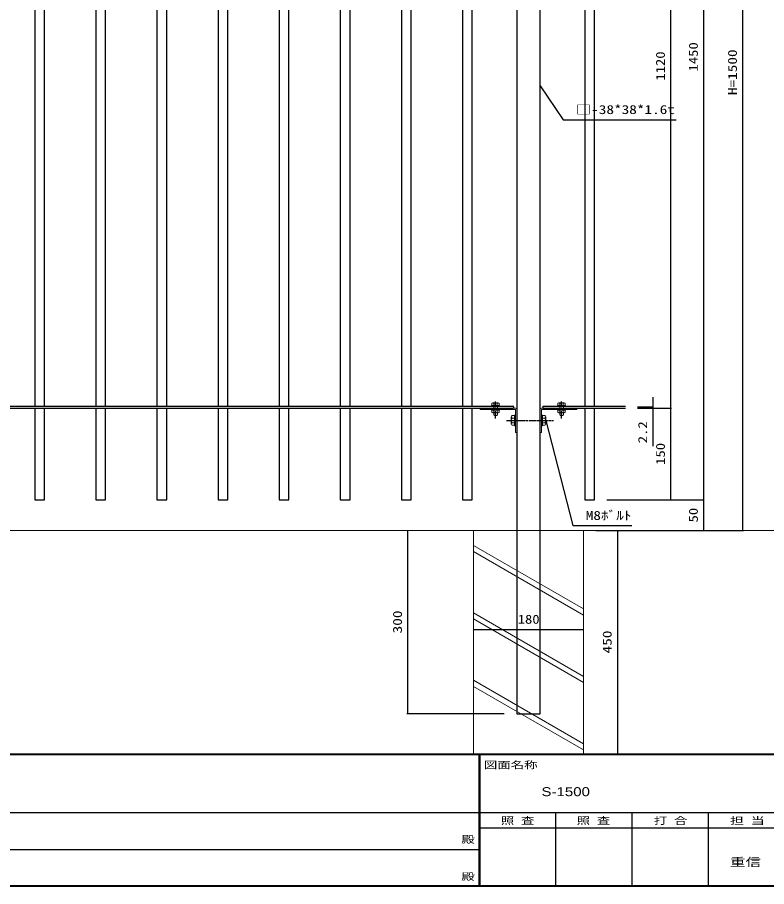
# Model space of a CAD drawing. Units: millimetres, scale not verified. Extents: x -210 to 199, y -148 to 136.
# Drawn here: x -3.5 to 119.1, y -148.3 to -6.1 of the extents above; entities that cross this region are included whole.
import ezdxf
from ezdxf.enums import TextEntityAlignment as Align

# ---------------------------------------------------------------- set-up
doc = ezdxf.new("R2010")
doc.units = ezdxf.units.MM
doc.linetypes.add('CHAIN', pattern=[18.5, 12, -1.5, 3.5, -1.5])
doc.linetypes.add('DASHED_SPACED', pattern=[12, 6, -6])
for name, color, linetype, lineweight in [('0-0', 6, 'Continuous', 25), ('0-1_0', 6, 'Continuous', 25), ('0-2_DIM1', 3, 'Continuous', 25), ('0-3_横桟', 2, 'Continuous', 25), ('0-4_文字', 7, 'Continuous', 25), ('0-6_ｾﾝﾀｰ', 1, 'CHAIN', 25), ('0-7_縦格子', 6, 'Continuous', 25), ('0-8_支柱', 60, 'Continuous', 25), ('0-9_THN', 4, 'Continuous', 9), ('0-A_下地', 30, 'Continuous', 9)]:
    doc.layers.add(name, color=color, linetype=linetype, lineweight=lineweight)
doc.styles.add('Arial', font='')
doc.styles.add('ＭＳ ゴシック', font='')
doc.styles.add('ＭＳ 明朝', font='')
doc.styles.get('Arial').set_extended_font_data('Arial')
doc.styles.get('ＭＳ ゴシック').set_extended_font_data('MS Gothic')
doc.styles.get('ＭＳ 明朝').set_extended_font_data('MS Mincho')

# ---------------------------------------------------------------- blocks, each defined once
blk = doc.blocks.new('filled_dot')
at = {"color": 0, "linetype": 'Continuous', "lineweight": -2, "const_width": 1.25}
blk.add_lwpolyline([(-0.625, 0, 1), (0.625, 0, 1)], format="xyb", close=True, dxfattribs=at)
blk = doc.blocks.new('filled_arrow')
at = {"color": 0, "linetype": 'Continuous', "lineweight": -2}
blk.add_solid([(7.5, 1.25), (0, 0), (7.5, -1.25)], dxfattribs=at)
blk = doc.blocks.new('DIMENSION_009_')
at = {"layer": '0-4_文字'}
blk.add_lwpolyline([(39565.28, -63238.46), (39602.78, -63294.12), (39618.78, -63294.12), (39787.84, -63294.12)], dxfattribs=at)
at = {"layer": '0-4_文字', "xscale": 0.213, "yscale": 0.213, "rotation": 124}
blk.add_blockref('filled_arrow', (39565.28, -63238.46), dxfattribs=at)
at = {"layer": '0-4_文字', "style": 'ＭＳ ゴシック', "width": 1.25}
blk.add_text('□-38*38*1.6t', height=14.66, dxfattribs=at).set_placement((39623.78, -63289.12), align=Align.BOTTOM_LEFT)
blk = doc.blocks.new('DIMENSION_015_')
at = {"layer": '0-4_文字'}
blk.add_lwpolyline([(39574.67, -63785.89), (39618.91, -63958.06), (39634.91, -63958.06), (39715.34, -63958.06)], dxfattribs=at)
at = {"layer": '0-4_文字', "xscale": 0.213, "yscale": 0.213, "rotation": 104.4}
blk.add_blockref('filled_arrow', (39574.67, -63785.89), dxfattribs=at)
at = {"layer": '0-4_文字', "style": 'ＭＳ ゴシック', "width": 1.25}
blk.add_text('M8ﾎﾞﾙﾄ', height=14.66, dxfattribs=at).set_placement((39639.91, -63953.06), align=Align.BOTTOM_LEFT)
blk = doc.blocks.new('A$C54DE35E0')
at = {"layer": '0-1_0'}
for p, q in [((0, -368.5), (556.725, -368.5)), ((0.2, -368.7), (556.525, -368.7)), ((386.873, -368.5), (386.873, -399)), ((387.073, -368.5), (387.073, -399)), ((236.106, -382), (541.973, -382)), ((404.473, -382), (404.473, -399)), ((421.973, -382), (421.973, -399)), ((439.473, -382), (439.473, -399)), ((386.973, -385.5), (456.973, -385.5)), ((236.106, -390.5), (386.973, -390.5)), ((556.525, -398.8), (0.2, -398.8))]:
    blk.add_line(p, q, dxfattribs=at)
blk.add_lwpolyline([(556.725, -399), (0, -399), (0, 0)], dxfattribs=at)
at = {"layer": '0-1_0', "style": 'ＭＳ 明朝'}
for s, width, p in [('図面名称', 1.4, (388.026, -372.372)), ('照 査', 1.4, (391.914, -385.156)), ('照 査', 1.4, (409.32, -385.156)), ('打 合', 1.4, (427.028, -385.156)), ('担 当', 1.45, (444.499, -385.156)), ('殿', 1.4, (382.847, -389.481)), ('殿', 1.4, (382.847, -397.981))]:
    blk.add_text(s, height=1.613, dxfattribs=dict(at, width=width)).set_placement(p, align=Align.BOTTOM_LEFT)
blk = doc.blocks.new('Viewport_NO.1')
at = {"layer": '0-2_DIM1'}
for p, q in [((39832.68, -62465.89), (39832.68, -63915.89)), ((39896.67, -62465.89), (39896.67, -63965.89)), ((39778.82, -62645.89), (39778.82, -63765.89)), ((39749.74, -63747.69), (39749.74, -63828.24)), ((39724.83, -63763.69), (39750.99, -63763.69)), ((39724.83, -63765.89), (39780.07, -63765.89)), ((39724.83, -63765.89), (39780.07, -63765.89)), ((39724.83, -63765.89), (39750.99, -63765.89)), ((39778.82, -63765.89), (39778.82, -63915.89)), ((39674.23, -63915.89), (39833.93, -63915.89)), ((39675.83, -63915.89), (39780.07, -63915.89)), ((39675.83, -63915.89), (39833.93, -63915.89)), ((39832.68, -63915.89), (39832.68, -63965.89)), ((39348.51, -63965.89), (39348.51, -64265.89)), ((39656.28, -63965.89), (39692.93, -63965.89)), ((39674.23, -63965.89), (39897.92, -63965.89)), ((39691.68, -63965.89), (39691.68, -64331.12)), ((39456.28, -64127.94), (39636.28, -64127.94)), ((39506.28, -64265.89), (39347.26, -64265.89))]:
    blk.add_line(p, q, dxfattribs=at)
at = {"layer": '0-3_横桟'}
for p, q in [((37570.28, -63762.69), (39522.28, -63762.69)), ((37571.28, -63765.89), (39521.28, -63765.89)), ((39522.28, -63765.89), (39522.28, -63763.69)), ((39570.28, -63762.69), (39704.83, -63762.69)), ((39570.28, -63765.89), (39570.28, -63762.69)), ((39570.28, -63765.89), (39704.83, -63765.89))]:
    blk.add_line(p, q, dxfattribs=at)
at = {"layer": '0-6_ｾﾝﾀｰ'}
for p, q in [((39492.28, -63782.64), (39492.28, -63754.84)), ((39600.28, -63782.64), (39600.28, -63754.84)), ((39600.28, -63782.64), (39600.28, -63754.84)), ((39510.13, -63785.89), (39587.43, -63785.89))]:
    blk.add_line(p, q, dxfattribs=at)
at = {"layer": '0-7_縦格子'}
for p, q in [((38738.33, -62648.09), (38738.33, -63763.69)), ((38754.23, -63763.69), (38754.23, -62648.09)), ((38838.33, -62648.09), (38838.33, -63763.69)), ((38854.23, -63763.69), (38854.23, -62648.09)), ((38938.33, -62648.09), (38938.33, -63763.69)), ((38954.23, -63763.69), (38954.23, -62648.09)), ((39038.33, -62648.09), (39038.33, -63763.69)), ((39054.23, -63763.69), (39054.23, -62648.09)), ((39138.33, -62648.09), (39138.33, -63763.69)), ((39154.23, -63763.69), (39154.23, -62648.09)), ((39238.33, -62648.09), (39238.33, -63763.69)), ((39254.23, -63763.69), (39254.23, -62648.09)), ((39338.33, -62648.09), (39338.33, -63763.69)), ((39354.23, -63763.69), (39354.23, -62648.09)), ((39438.33, -62648.09), (39438.33, -63763.69)), ((39454.23, -63763.69), (39454.23, -62648.09)), ((39638.33, -62648.09), (39638.33, -63763.69)), ((39654.23, -63763.69), (39654.23, -62648.09))]:
    blk.add_line(p, q, dxfattribs=at)
for points in [[(38738.33, -63765.89), (38738.33, -63915.89), (38754.23, -63915.89), (38754.23, -63765.89)], [(38838.33, -63765.89), (38838.33, -63915.89), (38854.23, -63915.89), (38854.23, -63765.89)], [(38938.33, -63765.89), (38938.33, -63915.89), (38954.23, -63915.89), (38954.23, -63765.89)], [(39038.33, -63765.89), (39038.33, -63915.89), (39054.23, -63915.89), (39054.23, -63765.89)], [(39138.33, -63765.89), (39138.33, -63915.89), (39154.23, -63915.89), (39154.23, -63765.89)], [(39238.33, -63765.89), (39238.33, -63915.89), (39254.23, -63915.89), (39254.23, -63765.89)], [(39338.33, -63765.89), (39338.33, -63915.89), (39354.23, -63915.89), (39354.23, -63765.89)], [(39438.33, -63765.89), (39438.33, -63915.89), (39454.23, -63915.89), (39454.23, -63765.89)], [(39638.33, -63765.89), (39638.33, -63915.89), (39654.23, -63915.89), (39654.23, -63765.89)]]:
    blk.add_lwpolyline(points, dxfattribs=at)
at = {"layer": '0-8_支柱'}
blk.add_lwpolyline([(39527.28, -64265.89), (39565.28, -64265.89), (39565.28, -62455.89), (39527.28, -62455.89)], close=True, dxfattribs=at)
at = {"layer": '0-9_THN'}
for p, q in [((37325.4, -63965.89), (39456.28, -63965.89)), ((39456.28, -64331.12), (39456.28, -63965.89)), ((39456.28, -63965.89), (39636.28, -63965.89)), ((39636.28, -64094.3), (39456.28, -63990.37)), ((39636.28, -64104.3), (39456.28, -64000.37)), ((39636.28, -64204.59), (39456.28, -64100.67)), ((39636.28, -64214.59), (39456.28, -64110.67)), ((39636.28, -64314.89), (39456.28, -64210.97)), ((39636.28, -64324.89), (39456.28, -64220.97))]:
    blk.add_line(p, q, dxfattribs=at)
blk.add_lwpolyline([(39636.28, -64331.12), (39636.28, -63965.89), (40170.11, -63965.89)], dxfattribs=at)
at = {"layer": '0-A_下地'}
for p, q in [((39498.88, -63761.49), (39485.68, -63761.49)), ((39486.39, -63761.49), (39486.39, -63758.38)), ((39498.18, -63761.49), (39486.39, -63761.49)), ((39496.7, -63757.3), (39487.86, -63757.3)), ((39489.34, -63761.49), (39489.34, -63758.38)), ((39495.23, -63761.49), (39495.23, -63758.38)), ((39498.18, -63761.49), (39498.18, -63758.38)), ((39593.68, -63761.49), (39606.88, -63761.49)), ((39593.68, -63761.49), (39606.88, -63761.49)), ((39593.68, -63762.69), (39593.68, -63761.49)), ((39594.39, -63761.49), (39594.39, -63758.38)), ((39594.39, -63761.49), (39606.18, -63761.49)), ((39595.86, -63757.3), (39604.7, -63757.3)), ((39597.34, -63761.49), (39597.34, -63758.38)), ((39603.23, -63761.49), (39603.23, -63758.38)), ((39606.18, -63761.49), (39606.18, -63758.38)), ((39606.88, -63762.69), (39606.88, -63761.49)), ((39467.28, -63768.09), (39467.28, -63765.89)), ((39467.28, -63765.89), (39525.08, -63765.89)), ((39467.28, -63768.09), (39525.08, -63768.09)), ((39485.68, -63769.29), (39485.68, -63768.09)), ((39498.88, -63768.09), (39485.68, -63768.09)), ((39498.88, -63769.29), (39485.68, -63769.29)), ((39486.39, -63769.29), (39486.39, -63772.4)), ((39486.91, -63769.29), (39497.66, -63769.29)), ((39496.7, -63773.48), (39487.86, -63773.48)), ((39489.28, -63773.48), (39489.28, -63776.39)), ((39489.34, -63769.29), (39489.34, -63772.4)), ((39495.23, -63769.29), (39495.23, -63772.4)), ((39495.28, -63773.48), (39495.28, -63776.39)), ((39498.18, -63769.29), (39498.18, -63772.4)), ((39498.88, -63769.29), (39498.88, -63768.09)), ((39525.08, -63768.09), (39525.08, -63805.89)), ((39527.28, -63768.09), (39527.28, -63805.89)), ((39565.28, -63768.09), (39565.28, -63805.89)), ((39625.28, -63765.89), (39567.48, -63765.89)), ((39567.48, -63768.09), (39567.48, -63805.89)), ((39625.28, -63768.09), (39567.48, -63768.09)), ((39593.68, -63762.69), (39606.88, -63762.69)), ((39593.68, -63768.09), (39606.88, -63768.09)), ((39593.68, -63769.29), (39593.68, -63768.09)), ((39593.68, -63769.29), (39606.88, -63769.29)), ((39594.39, -63769.29), (39594.39, -63772.4)), ((39605.66, -63769.29), (39594.91, -63769.29)), ((39595.86, -63773.48), (39604.7, -63773.48)), ((39597.28, -63773.48), (39597.28, -63776.39)), ((39597.34, -63769.29), (39597.34, -63772.4)), ((39603.23, -63769.29), (39603.23, -63772.4)), ((39606.18, -63769.29), (39606.18, -63772.4)), ((39606.88, -63769.29), (39606.88, -63768.09)), ((39625.28, -63768.09), (39625.28, -63765.89)), ((39489.28, -63776.39), (39489.88, -63777.89)), ((39517.9, -63780), (39517.9, -63791.79)), ((39523.48, -63778.03), (39519.34, -63778.03)), ((39523.48, -63781.96), (39519.34, -63781.96)), ((39523.48, -63789.82), (39519.34, -63789.82)), ((39523.48, -63777.09), (39523.48, -63794.69)), ((39523.48, -63777.09), (39523.48, -63794.69)), ((39525.08, -63777.09), (39523.48, -63777.09)), ((39523.48, -63778.03), (39523.48, -63793.75)), ((39525.08, -63777.09), (39525.08, -63794.69)), ((39569.08, -63777.09), (39569.08, -63794.69)), ((39569.08, -63778.03), (39573.23, -63778.03)), ((39569.08, -63778.03), (39569.08, -63793.75)), ((39569.08, -63781.96), (39573.23, -63781.96)), ((39569.08, -63789.82), (39573.23, -63789.82)), ((39574.67, -63780), (39574.67, -63791.79)), ((39597.28, -63776.39), (39597.88, -63777.89)), ((39597.88, -63777.89), (39602.68, -63777.89)), ((39523.48, -63793.75), (39519.34, -63793.75)), ((39525.08, -63794.69), (39523.48, -63794.69)), ((39569.08, -63793.75), (39573.23, -63793.75)), ((39527.28, -63805.89), (39525.08, -63805.89)), ((39565.28, -63805.89), (39567.48, -63805.89))]:
    blk.add_line(p, q, dxfattribs=at)
at = {"layer": '0-A_下地', "linetype": 'DASHED_SPACED'}
for p, q in [((39489.28, -63769.29), (39489.28, -63761.49)), ((39495.28, -63769.29), (39495.28, -63761.49)), ((39597.28, -63769.29), (39597.28, -63761.49)), ((39603.28, -63769.29), (39603.28, -63761.49))]:
    blk.add_line(p, q, dxfattribs=at)
at = {"layer": '0-A_下地'}
for points in [[(39498.88, -63762.69), (39485.68, -63762.69), (39485.68, -63761.49)], [(39498.88, -63762.69), (39498.88, -63761.49), (39485.68, -63761.49)], [(39603.28, -63773.48), (39603.28, -63776.39), (39602.68, -63777.89)], [(39495.28, -63776.39), (39494.68, -63777.89), (39489.88, -63777.89)], [(39567.48, -63777.09), (39567.48, -63794.69), (39569.08, -63794.69)], [(39567.48, -63777.09), (39569.08, -63777.09), (39569.08, -63794.69)]]:
    blk.add_lwpolyline(points, dxfattribs=at)
for centre, radius, start, end in [((39487.86, -63758.85), 1.55, 17.74657, 162.25343), ((39492.28, -63761.87), 4.57, 49.83207, 130.16793), ((39496.7, -63758.85), 1.55, 17.74657, 162.25343), ((39595.86, -63758.85), 1.55, 17.74657, 162.25343), ((39600.28, -63761.87), 4.57, 49.83207, 130.16793), ((39604.7, -63758.85), 1.55, 17.74657, 162.25343), ((39487.86, -63771.93), 1.55, 197.74657, 342.25343), ((39492.28, -63768.91), 4.57, 229.83207, 310.16793), ((39496.7, -63771.93), 1.55, 197.74657, 342.25343), ((39525.08, -63768.09), 2.2, 0, 90), ((39567.48, -63768.09), 2.2, 90, 180), ((39595.86, -63771.93), 1.55, 197.74657, 342.25343), ((39600.28, -63768.91), 4.57, 229.83207, 310.16793), ((39604.7, -63771.93), 1.55, 197.74657, 342.25343), ((39519.97, -63780), 2.06, 107.74657, 252.25343), ((39523.99, -63785.89), 6.09, 139.83207, 220.16793), ((39519.97, -63791.79), 2.06, 107.74657, 252.25343), ((39572.6, -63780), 2.06, 287.74657, 72.25343), ((39568.58, -63785.89), 6.09, 319.83207, 40.16793), ((39572.6, -63791.79), 2.06, 287.74657, 72.25343)]:
    blk.add_arc(centre, radius, start, end, dxfattribs=at)
at = {"layer": '0-0', "xscale": 7.129295, "yscale": 7.129295}
blk.add_blockref('A$C54DE35E0', (36706.93, -61703.98), dxfattribs=at)
at = {"layer": '0-2_DIM1'}
for name, p, xscale, yscale, rotation in [('filled_dot', (39749.74, -63763.69), 0.32, 0.32, 270), ('filled_dot', (39749.74, -63765.89), 0.32, 0.32, 90), ('filled_dot', (39778.82, -63765.89), 0.32, 0.32, 270), ('filled_dot', (39778.82, -63765.89), 0.32, 0.32, 90), ('filled_dot', (39778.82, -63915.89), 0.32, 0.32, 270), ('filled_dot', (39832.68, -63915.89), 0.32, 0.32, 90), ('filled_dot', (39832.68, -63915.89), 0.32, 0.32, 270), ('filled_dot', (39348.51, -63965.89), 0.32, 0.32, 90), ('filled_dot', (39691.68, -63965.89), 0.32, 0.32, 90), ('filled_dot', (39832.68, -63965.89), 0.32, 0.32, 270), ('filled_dot', (39896.67, -63965.89), 0.32, 0.32, 270), ('filled_dot', (39456.28, -64127.94), 0.32, 0.32, 180), ('filled_dot', (39348.51, -64265.89), 0.32, 0.32, 270), ('filled_arrow', (39691.68, -64331.12), 0.107, 0.107, 270)]:
    blk.add_blockref(name, p, dxfattribs=dict(at, xscale=xscale, yscale=yscale, rotation=rotation))
at = {"layer": '0-2_DIM1', "xscale": 0.32, "yscale": 0.32}
blk.add_blockref('filled_dot', (39636.28, -64127.94), dxfattribs=at)
at = {"layer": '0-4_文字'}
for name in ['DIMENSION_009_', 'DIMENSION_015_']:
    blk.add_blockref(name, (0, 0), dxfattribs=at)
at = {"layer": '0-1_0', "color": 7}
for s, height, style, width, p in [('S-1500', 14.66, 'Arial', 1.2, (39567.52, -64404.99)), ('重信', 13.33, 'ＭＳ 明朝', 1.4, (39875.88, -64519.25))]:
    blk.add_text(s, height=height, dxfattribs=dict(at, style=style, width=width)).set_placement(p, align=Align.BOTTOM_LEFT)
at = {"layer": '0-2_DIM1', "style": 'ＭＳ ゴシック'}
for s, width, p in [('1450', 1.2, (39827.68, -63215.1)), ('1120', 1.2, (39773.82, -63230.1)), ('H=1500', 1.25, (39891.67, -63253.76)), ('2.2', 1.2, (39744.74, -63823.24)), ('150', 1.2, (39773.82, -63858.61)), ('50', 1.2, (39827.68, -63952.82)), ('300', 1.25, (39343.51, -64134.32)), ('450', 1.25, (39686.68, -64167.08))]:
    blk.add_text(s, height=14.66, rotation=90, dxfattribs=dict(at, width=width)).set_placement(p, align=Align.BOTTOM_LEFT)
at = {"layer": '0-2_DIM1', "style": 'ＭＳ ゴシック', "width": 1.2}
blk.add_text('180', height=14.66, dxfattribs=at).set_placement((39528.57, -64122.94), align=Align.BOTTOM_LEFT)

msp = doc.modelspace()

# ---------------------------------------------------------------- block references
at = {"layer": '0-0', "xscale": 0.1, "yscale": 0.1}
msp.add_blockref('Viewport_NO.1', (-3874.489, 6306.533), dxfattribs=at)

doc.saveas('drawing.dxf')
